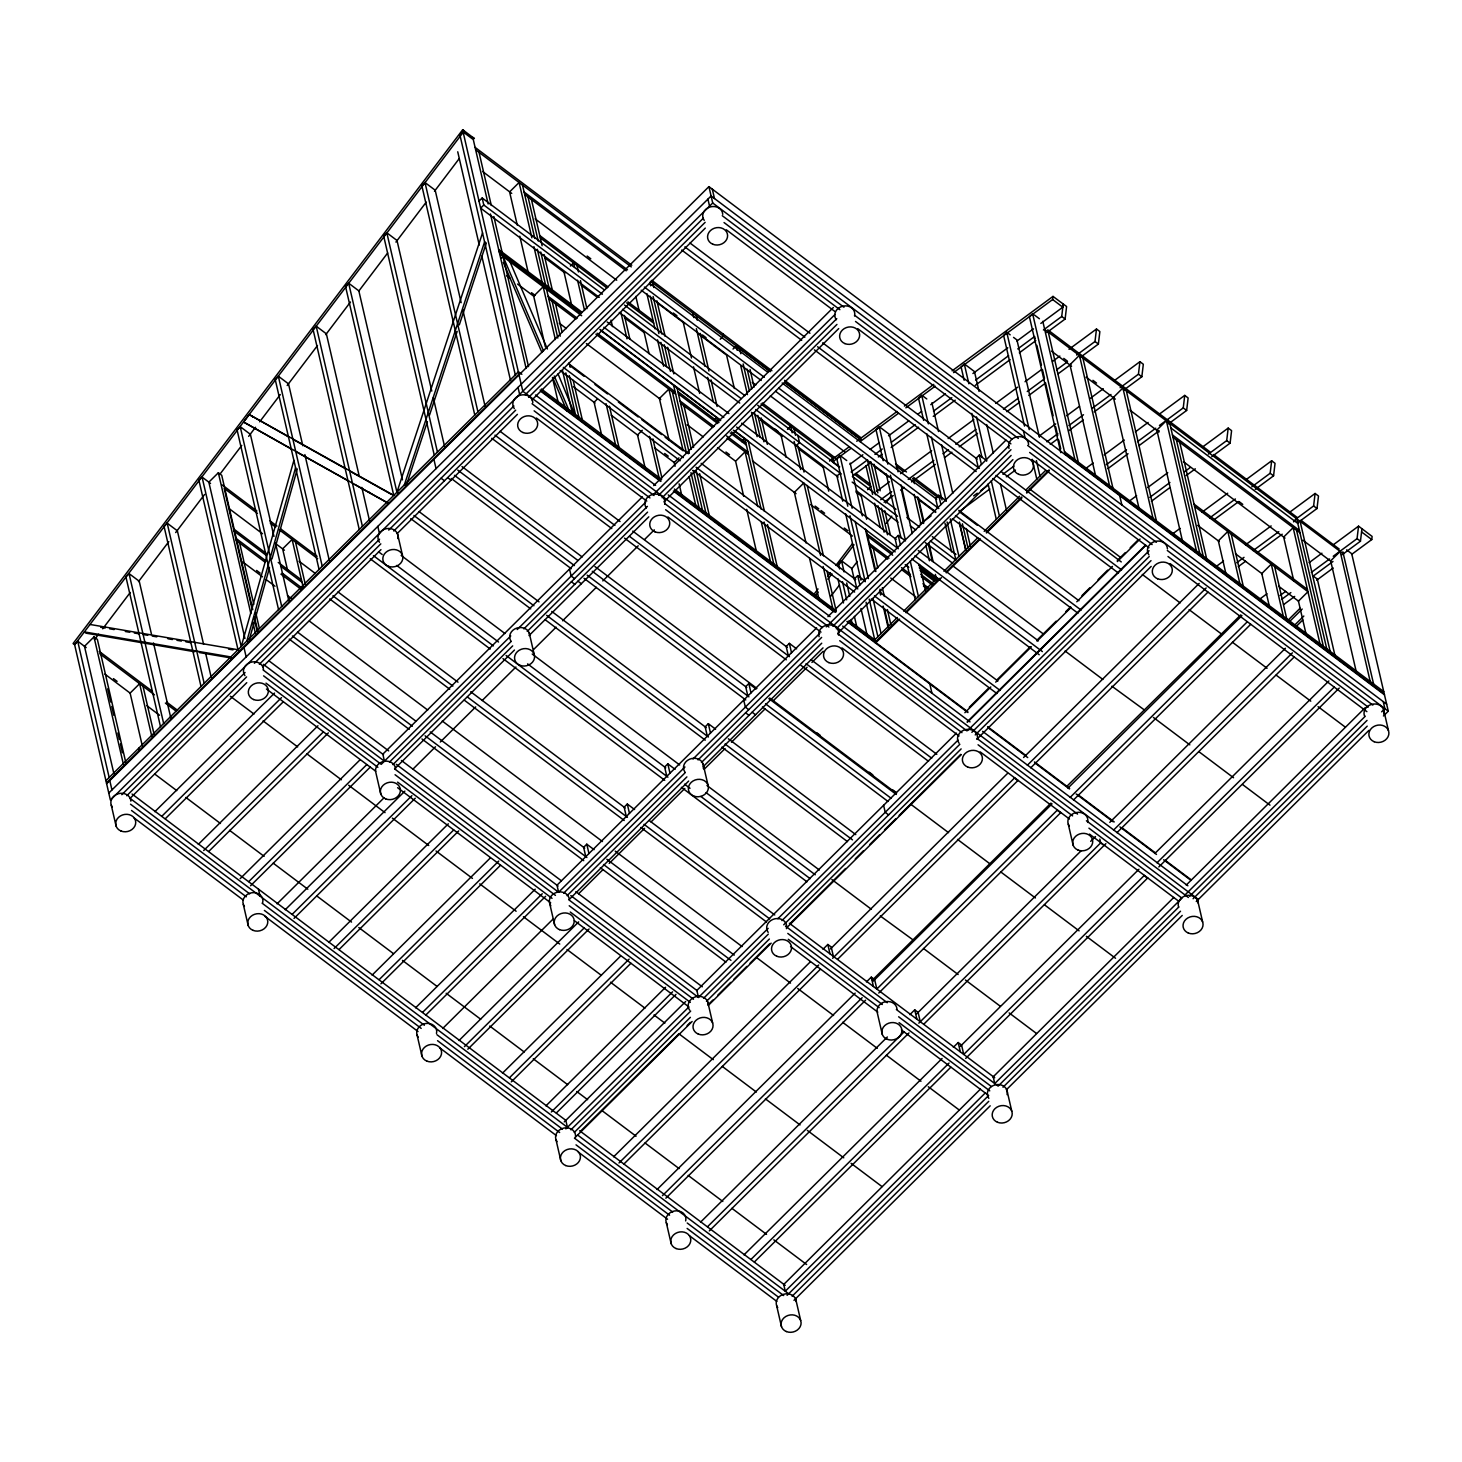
<?xml version="1.0" encoding="UTF-8"?>
<svg xmlns="http://www.w3.org/2000/svg" width="1462" height="1462" viewBox="0 0 1462 1462"><rect width="100%" height="100%" fill="white"/><g stroke="black" fill="none" stroke-linecap="round" stroke-linejoin="round"><path stroke-width="1.5" d="M837.58 465.811L832.499 461.974L832.865 458.849L849.385 446.678M953.571 372.627L1052.64 299.527L1053.005 296.402L1066.602 306.527L1065.122 319.027L1046.81 332.55M1040.816 323.431L1062.819 307.184L1063.203 304.059L1061.723 316.486L1043.411 329.992M1076.672 355.028L1095.001 341.505L1096.482 329.005L1099.863 331.563L1098.382 344.063L1080.071 357.587M1120.13 387.722L1138.441 374.199L1139.921 361.699L1143.321 364.239L1141.84 376.739L1123.529 390.263M1159.439 425.479L1183.251 407.898L1184.732 395.398L1188.131 397.956L1186.651 410.456L1168.339 423.98M1208.398 454.115L1226.709 440.592L1228.19 428.092L1231.589 430.632L1230.109 443.15L1211.797 456.656M1251.856 486.791L1270.167 473.268L1271.648 460.768L1275.047 463.326L1273.566 475.826L1255.237 489.35M1295.295 519.485L1313.607 505.962L1315.106 493.462L1318.486 496.02L1317.006 508.52L1298.695 522.044M1333.253 556.236L1357.065 538.656L1358.545 526.156L1372.124 536.444L1371.758 539.569L1351.564 554.463M1342.153 554.719L1360.464 541.196L1361.944 528.787M295.58 467.676L246.859 641.014L248.558 642.293M249.18 640.1L269.52 567.695M271.987 558.904L297.279 468.955M293.899 460.384L241.212 646.624L202.067 477.069L198.887 480.194L238.032 649.749L239.731 651.029M398.633 493.516L396.933 492.237L482.533 232.951M406.765 483.995L427.361 421.641M429.499 415.19L457.186 331.326M459.306 324.875L486.298 243.149L484.598 241.87L404.371 484.872L406.052 486.152M291.066 448.907L243.624 422.043L249.18 414.532L393.753 495.38L345.507 286.351L348.669 283.208L358.848 290.883L402.489 479.883M462.686 129.734L73.1 643.536L74.635 644.742L464.222 130.94L462.686 129.734L474.401 138.598L472.866 137.391M94.445 639.698L98.575 634.252M102.706 628.806L130.246 592.494M138.506 581.602L168.788 541.653M175.678 532.57L204.589 494.448M219.72 474.474L241.742 445.435M248.631 436.352L255.521 427.269M259.651 421.824L280.302 394.594M287.173 385.511L317.473 345.58M325.734 334.67L350.496 301.994M358.757 291.102L387.668 252.981M395.928 242.089L426.228 202.14M434.488 191.248L459.251 158.572M813.895 594.394L818.026 588.948M827.675 576.247L830.434 572.611M835.953 565.355L852.492 543.572M815.412 595.601L818.172 591.982M827.821 579.263L831.969 573.817M837.47 566.562L854.027 544.778M885.734 503.019L891.253 495.764M831.11 596.003L839.389 585.111M851.798 568.773L857.317 561.518M886.264 523.396L891.783 516.141M488.144 203.967L473.286 139.566L463.089 131.909L459.927 135.052L515.3 374.893M461.151 302.689L435.183 190.206L425.003 182.549L421.842 185.692L474.784 415.062M431.765 391.085L397.006 240.481L386.827 232.805L383.647 235.949L434.269 455.212M359.25 476.247L326.373 333.829L316.194 326.154L313.032 329.297L359.268 529.573M302.817 445.764L288.526 383.866L278.347 376.209L275.185 379.352L319.063 569.431M273.961 536.426L250.386 434.324L240.207 426.648L237.045 429.791L278.548 609.599M479.006 201.116L482.168 197.991L604.427 289.969M482.168 197.991L483.794 205.009L480.632 208.134L599.237 297.371M203.565 644.285L177.377 530.834L167.198 523.177L164.036 526.302L201.007 686.464M252.743 609.636L221.731 475.314L218.35 472.756L208.847 482.168L244.94 638.51M151.445 634.142L139.237 581.236L129.04 573.579L125.878 576.722L160.491 726.632M86.185 647.593L77.705 641.197L74.544 644.34L110.399 800.098L712.707 202.999L708.924 186.624L106.616 783.742M125.805 762.561L97.387 639.442L93.988 636.902L84.485 646.314L113.926 773.818M570.399 266.029L573.561 262.886L574.566 267.217M106.013 780.653L518.462 371.75L521.861 374.309M106.543 782.992L519.01 374.089M108.773 793.098L711.099 195.981L1386.652 704.172M121.803 794.707L245.068 672.52M254.388 663.273L379.59 539.167M388.746 530.085L513.911 405.997M525.242 394.777L703.295 218.24M126.755 795.73L246.603 676.924M259.341 664.296L380.814 543.864M393.771 531.017L515.684 410.164M528.604 397.353L705.141 222.334M130.155 798.289L246.767 682.681M262.74 666.836L380.961 549.639M397.171 533.575L517.42 414.349M532.004 399.894L705.305 228.09M154.862 811.684L274.509 693.079M161.862 816.235L281.508 697.612M165.261 818.775L283.299 701.778M597.245 399.163L594.084 402.288L602.07 436.9M198.302 844.378L317.948 725.755M203.693 850.518L323.358 731.914M720.236 339.221L723.398 336.096M208.719 851.469L328.365 732.864M642.275 430.285L637.523 434.982L645.528 469.594M733.029 349.034L736.19 345.909L770.419 371.64L650.553 281.289M240.152 878.662L359.798 760.057M713.584 420.489L716.745 417.346L717.714 421.549M248.778 881.604L366.798 764.589M678.935 457.862L674.201 462.559L654.391 447.664M642.366 496.842L382.861 754.118L384.415 761.19L263.142 669.98M653.697 485.603L833.377 307.477M250.55 885.753L370.197 767.148M510.75 635.952L381.235 764.334L263.599 675.846M517.219 629.537L645.619 502.252M653.697 494.229L835.003 314.494M389.495 762.067L510.896 641.708M523.853 628.879L647.428 506.382M658.722 495.179L836.776 318.661M392.894 764.626L512.687 645.875M527.234 631.438L647.575 512.139M662.122 497.738L836.94 324.418M394.667 768.793L514.46 650.042M529.025 635.586L648.799 516.835M663.894 501.886L838.713 328.584M741.654 441.615L744.816 438.472L761.117 509.087M277.049 903.845L383.994 797.832M412.96 769.122L435.475 746.79M440.318 742.002L475.698 706.914M482.149 700.536L515.922 667.037M533.63 649.493L556.145 627.161M562.596 620.783L596.368 587.285M602.819 580.907L638.2 545.801M644.651 539.423L654.3 529.865M285.218 909.748L404.864 791.125M292.217 914.298L411.882 795.675M294.008 918.447L415.263 798.234M787.488 429.426L790.65 426.283L792.148 432.77M796.315 445.618L799.495 442.493L797.868 435.475M328.676 942.442L448.322 823.819M334.067 948.582L453.713 829.959M829.575 461.097L832.755 457.953L833.742 462.284M339.074 949.532L458.721 830.909M836.958 476.192L840.12 473.048M1010.169 334.835L1006.77 332.276L1003.608 335.419L1024.533 426.118M372.116 975.117L490.154 858.103M867.606 489.697L870.767 486.554L854.576 474.364M379.133 979.668L498.78 861.045M380.906 983.816L500.552 865.212M854.301 579.555L851.725 568.444L841.545 560.787L838.384 563.912L839.535 568.937M415.573 1007.811L535.22 889.188M594.065 849.66L586.792 844.195L583.63 847.32L585.787 856.677M634.581 809.509L627.308 804.027L624.146 807.17L626.303 816.509M675.097 769.341L667.823 763.858L664.643 767.002L666.818 776.359M715.612 729.173L708.321 723.69L705.159 726.833L707.316 736.19M756.128 689.022L748.836 683.54L745.675 686.665L747.831 696.022M796.644 648.854L789.352 643.371L786.19 646.515L788.347 655.853M865.011 581.072L857.719 575.589L854.557 578.733L856.714 588.09M905.526 540.903L898.235 535.439L895.073 538.564L897.229 547.921M946.024 500.753L938.75 495.271L935.589 498.414L937.745 507.753M986.539 460.585L979.266 455.102L976.104 458.246L978.261 467.602M422.591 1012.362L542.238 893.739M425.972 1014.902L545.618 896.297M557.059 885.15L816.582 627.874M827.912 616.653L1005.966 440.135M558.685 892.167L684.947 767.002M693.043 758.979L819.817 633.284M826.286 626.869L1009.2 445.544M563.692 893.118L685.111 772.758M698.05 759.929L821.626 637.414M832.92 626.211L1010.973 449.693M567.092 895.676L686.884 776.907M701.449 762.488L821.735 643.207M836.319 628.77L1011.137 455.45M688.657 781.073L568.864 899.824L698.47 997.449L768.153 928.37M703.222 766.636L823.015 647.885M838.091 632.936L1012.91 459.616M442.712 1028.462L552.874 919.251M578.623 893.739L602.764 869.817M609.197 863.421L644.596 828.333M651.029 821.955L684.819 788.457M704.117 769.323L725.042 748.581M731.475 742.203L765.266 708.704M773.307 700.737L807.097 667.239M811.922 662.45L823.179 651.284M459.031 1040.505L578.678 921.882M464.423 1046.646L584.069 928.023M874.751 639.863L897.266 617.512M903.717 611.134L937.507 577.636M943.94 571.258L977.749 537.742M984.182 531.364L1019.581 496.258M1026.032 489.88L1045.33 470.727M875.281 642.202L897.814 619.851M905.855 611.884L939.664 578.367M946.078 572.007L979.887 538.491M986.302 532.131L1021.7 497.043M1026.525 492.255L1049.095 469.887M899.605 619.102L875.482 643.042L866.071 602.253M906.038 612.724L941.437 577.636M946.261 572.848L980.052 539.35M986.484 532.972L1021.883 497.884M1026.708 493.096L1049.277 470.746M467.822 1049.204L589.076 928.973M502.489 1073.181L620.509 956.166M509.489 1077.732L629.135 959.109M511.261 1081.88L630.908 963.275M545.929 1105.875L665.575 987.252M551.32 1112.015L672.593 991.803M556.346 1112.966L675.992 994.361M969.288 707.297L988.586 688.163M996.627 680.177L1030.418 646.679M1036.85 640.301L1056.167 621.167M1065.816 611.591L1070.641 606.803M1081.917 595.637L1089.958 587.669M1097.999 579.701L1107.648 570.125M1117.297 560.549L1125.356 552.563M1130.199 547.775L1138.24 539.789M964.865 712.707L990.816 686.976M995.695 682.151L1031.368 646.789M1037.051 641.142L1070.842 607.644M1076.781 601.759L1112.454 566.397M1117.315 561.572L1140.049 539.039M967.04 722.045L1145.422 545.198M564.277 1121.884L685.66 1001.525M696.917 990.359L956.44 733.102M967.771 721.862L1145.824 545.344M565.885 1128.883L688.913 1006.934L574.347 920.64M777.857 918.739L958.049 740.119M967.771 730.488L1149.059 550.754M570.911 1129.834L690.685 1011.101M703.551 998.327L768.299 934.145M781.969 920.585L959.84 744.268M971.883 732.316L1149.223 556.51M574.292 1132.41L690.375 1017.333M706.475 1001.36L769.377 939.006M783.705 924.806L961.137 748.909M975.227 734.929L1151.033 560.64M580.578 1131.222L679.044 1033.616M687.103 1025.611L690.338 1022.413M708.083 1004.796L712.926 1000.008M717.769 995.202L730.689 982.409M733.924 979.193L746.826 966.4M750.061 963.202L769.432 943.995M790.449 923.162L845.584 868.501M855.307 858.852L863.421 850.811M869.908 844.378L879.649 834.729M884.51 829.904L895.859 818.665M899.093 815.449L960.735 754.355M576.065 1136.559L692.147 1021.481M708.266 1005.49L771.15 943.154M787.104 927.347L961.302 754.648M977 739.078L1151.197 566.397M613.62 1156.807L810.112 962.033M822.996 949.258L827.821 944.47L831.22 947.01L833.377 956.367M830.453 948.948L1007.665 773.27M1023.583 757.499L1199.187 583.411M619.011 1162.966L818.702 964.993M624.018 1163.916L820.493 969.142M832.609 958.304L1014.665 777.839M1027.347 765.247L1206.168 587.962M837.616 959.255L1018.045 780.379M1030.747 767.806L1207.959 592.128M1293.541 521.879L1296.721 518.736L1326.728 648.744M657.078 1189.501L855.16 993.118M866.436 981.934L871.279 977.146L874.66 979.704L876.834 989.061M872.357 980.143L1050.959 803.095M1240.836 614.844L1066.858 786.3M873.234 981.13L1052.055 803.844M1067.973 788.073L1241.951 615.593M662.45 1195.66L862.16 997.687M665.85 1198.2L865.559 1000.227M876.999 988.879L1057.428 810.003M1070.129 797.43L1247.342 621.752M878.772 993.045L1060.827 812.561M1073.528 799.988L1250.723 624.292M1287.236 621.003L1300.065 608.283M1289.374 621.752L1302.203 609.033M1294.199 625.59L1303.83 616.05M1296.355 626.339L1302.752 619.979M700.536 1222.177L887.343 1036.978M909.894 1014.628L914.719 1009.84L918.118 1012.398L920.274 1021.737M916.674 1013.824L1081.003 850.921M1090.67 841.326L1095.495 836.538M1109.804 822.357L1285.409 648.269M707.517 1226.746L904.009 1031.971M709.308 1230.894L908.998 1032.921M918.83 1023.162L1100.886 842.697M1113.569 830.105L1292.408 652.838M923.838 1024.131L1105.893 843.647M1116.968 832.664L1294.181 656.986M743.994 1254.871L942.076 1058.488M953.352 1047.322L958.177 1042.534L961.576 1045.074L963.732 1054.431M960.132 1046.5L1138.953 869.232M1154.87 853.442L1328.867 680.963M750.975 1259.44L949.057 1063.057M754.374 1261.98L950.848 1067.205M963.897 1054.266L1144.344 875.391M1157.027 862.799L1334.239 687.122M965.688 1058.415L1147.725 877.931M1158.818 866.948L1339.247 688.072M783.614 1284.586L980.399 1089.153M993.027 1076.982L1173.785 897.449M1186.249 885.077L1365.289 707.59M985.242 1092.973L785.277 1291.22L783.65 1284.203M1184.659 895.292L1365.307 716.197M787.104 1295.314L988.641 1095.513L901.414 1029.906M1178.792 907.007L998.144 1086.102L896.37 1009.548M1189.666 896.243L1367.025 720.4M792.112 1296.264L988.751 1101.325M1002.987 1087.235L1180.528 911.228M1193.102 898.746L1367.208 726.157M1381.645 711.83L1384.879 708.631L1383.253 701.614M793.994 1300.339L990.194 1105.82M1006.368 1089.775L1182.228 915.45M1196.282 901.524L1368.907 730.379M1383.436 715.978L1388.279 711.19L1351.71 553.696L1346.612 549.876M501.539 258.207L503.111 256.636L543.48 350.843M856.714 441.25L897.083 411.462M904.411 406.052L933.761 384.396M952.109 370.855L1053.005 296.402M832.499 461.974L850.847 448.45M860.021 441.67L898.545 413.234M905.873 407.825L935.223 386.169M850.025 464.222L862.854 454.755M870.201 449.327L879.375 442.566M888.549 435.804L908.724 420.91M917.898 414.13L921.572 411.425M930.746 404.663L945.421 393.826M972.924 373.523L1007.793 347.81M1016.967 341.03L1033.47 328.84M851.103 471.988L867.587 459.817M874.916 454.408L882.244 448.998M891.4 442.237L915.212 424.656M933.524 411.133L951.835 397.609M975.647 380.029L1008.616 355.686M1017.771 348.925L1034.255 336.753M852.675 475.899L870.986 462.376M878.315 456.966L881.97 454.262M891.126 447.5L918.611 427.215M933.249 416.396L955.234 400.168M975.373 385.292L1010.169 359.597M1019.325 352.835L1035.809 340.664M876.707 491.269L889.517 481.802M900.519 473.688L931.641 450.716M948.125 438.545L973.765 419.612M995.75 403.384L1017.716 387.156M1025.045 381.746L1041.529 369.575M1052.53 361.461L1059.84 356.052M1068.996 349.29L1096.482 329.005M880.709 499.712L891.71 491.597M908.194 479.426L933.834 460.512M942.99 453.75L948.472 449.693M955.801 444.284L975.958 429.408M1003.425 409.122L1018.064 398.304M1027.238 391.542L1043.722 379.371M1056.533 369.904L1067.516 361.79M884.108 502.27L893.264 495.508M900.592 490.099L904.265 487.394M911.575 481.985L935.388 464.404M944.543 457.643L951.872 452.233M959.2 446.824L977.511 433.3M1006.825 411.663L1019.635 402.196M1028.791 395.453L1045.275 383.282M1058.104 373.815L1070.915 364.349M920.165 523.963L931.148 515.848M1039.208 436.06L1055.692 423.889M1066.675 415.775L1079.486 406.308M1090.488 398.194L1103.298 388.728M1114.282 380.632L1139.921 361.699M973.619 495.892L977.274 493.187M980.947 490.483L988.275 485.073M1002.914 474.255L1013.915 466.14M1046.883 441.798L1057.867 433.684M1068.85 425.57L1083.506 414.751M1092.662 407.989L1110.974 394.484M960.534 510.622L989.829 488.984M1006.313 476.813L1015.469 470.051M1050.264 444.357L1057.593 438.947M1068.576 430.833L1083.232 420.014M1094.216 411.9L1114.373 397.024M1085.846 468.425L1093.174 463.015M1104.157 454.901L1124.296 440.025M1135.298 431.911L1148.109 422.445M1159.092 414.331L1184.732 395.398M1106.332 464.697L1126.489 449.821M1137.473 441.707L1155.784 428.183M1107.904 468.608L1128.043 453.732M1139.026 445.618L1159.183 430.742M1129.304 501.119L1136.614 495.709M1147.615 487.595L1167.754 472.719M1202.55 447.025L1228.19 428.092M1149.79 497.391L1169.929 482.515M1184.585 471.696L1190.086 467.639M1151.362 501.283L1169.673 487.76M1186.157 475.589L1195.313 468.827M1172.743 533.794L1180.072 528.385M1202.056 512.157L1227.696 493.224M1246.008 479.7L1271.648 460.768M1209.732 517.895L1235.372 498.962M1214.959 519.101L1238.753 501.521M1216.201 566.488L1223.53 561.079M1245.496 544.851L1271.136 525.918M1289.466 512.394L1315.106 493.462M1236.688 562.76L1244.016 557.351M1253.172 550.589L1278.811 531.656M1238.259 566.671L1245.587 561.262M1256.571 553.148L1282.211 534.215M1259.659 599.164L1266.987 593.755M1309.111 562.669L1321.922 553.203M1332.905 545.088L1358.545 526.156M1280.145 595.454L1285.646 591.397M1311.286 572.464L1329.598 558.941M1281.717 599.347L1290.873 592.585M1312.839 576.357L1332.997 561.481M1283.691 604.555L1294.692 596.441M1316.714 580.195L1333.216 568.005M90.004 624.457L238.032 649.749M100.677 627.271L105.154 628.039M109.65 628.806L114.127 629.574M125.348 631.493L129.826 632.26M134.321 633.028L138.799 633.777M143.294 634.545L147.772 635.312M152.267 636.08L156.745 636.847M167.966 638.766L172.443 639.534M176.939 640.301L181.416 641.069M185.912 641.836L190.389 642.604M228.529 649.11L233.006 649.877M194.775 651.76L86.057 633.174L84.357 631.913L230.795 656.931L232.495 658.211L199.216 652.527M288.581 436.9L249.18 414.532M294.52 440.208L345.982 468.991M351.922 472.317L391.505 494.448M243.624 422.043L388.618 503.44L354.699 484.489M297.024 452.233L348.724 481.144M1313.753 576.558L1317.28 578.97L1335.08 656.018M1052.64 299.527L1062.819 307.184M1361.561 531.912L1371.758 539.569M1061.723 316.486L1065.122 319.027M1095.001 341.505L1098.382 344.063M1138.441 374.199L1141.84 376.739M1183.251 407.898L1186.651 410.456M1226.709 440.592L1230.109 443.15M1270.167 473.268L1273.566 475.826M1313.607 505.962L1317.006 508.52M1357.065 538.656L1360.464 541.196M1034.31 314.933L1039.391 318.753M1047.761 329.809L1209.878 451.776M1213.533 454.518L1297.324 517.548M1300.961 520.289L1339.21 549.054M1044.654 329.407L1343.56 553.97M1170.824 427.909L1297.799 523.414M1172.451 434.927L1299.407 530.432M1172.981 437.266L1299.956 532.771M1063.769 358.409L1067.406 361.151M1092.918 380.339L1096.555 383.081M1051.562 351.154L1071.591 366.231M1086.175 377.196L1115.305 399.126M1129.888 410.073L1159.037 432.003M1302.934 540.264L1330.256 560.805M1239.136 501.63L1242.755 504.372M1183.434 461.681L1285.007 538.089M1013.55 337.393L1016.949 339.952L1039.427 437.266M1194.034 504.098L1307.412 589.387M1194.564 506.437L1307.96 591.726L1298.457 601.138L1278.665 586.244M1197.67 525.315L1219.271 541.561M1235.463 553.751L1262.455 574.054M965.98 365.171L974.46 371.567L979.047 391.432M1383.765 691.636L1064.482 451.758L1032.611 313.654L1029.431 316.797L1060.809 452.69M1065.195 453.933L1384.295 693.975M708.924 186.624L1384.496 694.815M712.707 202.999L1388.279 711.19M722.265 215.7L843.958 307.239M854.85 315.445L1018.338 438.417M1027.658 445.435L1156.424 542.292M1167.316 550.498L1372.855 705.123M724.037 222.553L839.864 309.688M855.508 321.457L1012.234 439.349M1029.65 452.452L1152.129 544.577M1167.974 556.51L1368.213 707.133M726.285 229.772L834.875 311.461M857.81 328.712L1010.9 443.863M1031.88 459.653L1148.949 547.72M1170.057 563.583L1366.879 711.647M923.399 396.421L926.798 398.962M1142.315 574.456L1180.108 602.874M1189.099 609.654L1221.501 634.015M1232.429 642.238L1267.061 668.28M1276.162 675.133L1310.774 701.175M1318.066 706.658L1345.406 727.217M1001.104 471.532L1121.263 561.92M689.991 243.021L809.966 333.263M822.686 342.839L977.201 459.068M995.987 475.406L1121.592 569.906M684.874 246.895L804.849 337.155M817.569 346.732L979.357 468.425M992.826 478.549L1118.43 573.049M681.712 250.039L801.688 340.28M814.407 349.857L976.196 471.55M880.892 427.927L889.389 434.324L898.033 471.824M958.78 510.329L1078.919 600.718M475.168 147.424L631.785 265.243M651.833 280.32L771.899 370.745M784.637 380.321L861.027 437.778M895.566 463.765L906.477 471.97M913.75 477.453L941.035 497.975M959.218 511.645L977.402 525.333M475.643 149.818L631.31 266.925M785.167 382.66L859.747 438.746M896.115 466.104L903.388 471.586M912.471 478.421L937.946 497.573M784.93 382.569L861.1 439.861M649.475 283.189L767.623 372.061M782.17 383.007L936.685 499.236M955.472 515.574L1081.076 610.074M524.109 192.07L627.49 269.83M524.657 194.409L626.229 270.817M644.358 287.064L764.334 377.306M778.88 388.252L938.842 508.575M952.31 518.718L1077.914 613.199M673.288 313.014L676.943 315.755M702.436 334.944L706.073 337.685M641.197 290.207L761.172 380.449M775.719 391.396L935.68 511.718M482.588 171.493L511.737 193.423M657.443 303.036L684.764 323.577M699.329 334.542L713.895 345.507M713.84 345.562L726.577 355.138L734.363 388.508M873.892 465.939L888.439 476.886M917.533 498.78L935.717 512.449M587.176 256.051L590.794 258.792M535.11 218.825L616.726 280.229M752.199 382.222L755.817 384.963M770.328 395.873L844.707 451.813M841.655 456.729L846.736 460.567M539.752 235.528L608.137 286.972M627.947 301.866L653.13 320.818M762.25 402.982L836.026 458.483M855.837 473.377L870.237 484.214M540.3 237.849L606.876 287.959M626.686 302.835L653.678 323.157M760.989 403.969L832.974 458.118M624.512 305.065L744.944 395.654M757.718 405.266L839.663 466.908M852.383 476.466L895.987 509.269M906.879 517.475L919.598 527.033M932.317 536.609L955.947 554.372M483.794 205.009L602.399 294.227M622.483 309.323L741.088 398.559M755.69 409.543L841.271 473.926M852.182 482.113L897.595 516.287M910.314 525.863L915.76 529.957M930.307 540.885L955.746 560.019M774.348 428.64L777.948 431.345M619.321 312.466L739.754 403.073M752.528 412.668L838.11 477.051M856.275 490.72L898.07 522.153M925.318 542.658L952.584 563.162M545.198 258.098L564.99 272.992M581.2 285.181L597.391 297.371M624.384 317.674L644.175 332.568M760.478 420.142L782.079 436.389M798.289 448.578L823.471 467.529M855.873 491.908L861.264 495.965M1065.085 651.01L1102.878 679.446M1111.888 686.208L1144.088 709.746M1153.39 717.44L1189.83 744.852M1198.931 751.706L1233.544 777.747M1242.663 784.601L1269.985 805.16M918.264 550.498L1038.404 640.886M607.15 321.987L728.935 413.6M741.654 423.176L896.169 539.387M914.956 555.743L1042.388 651.595M603.861 327.232L723.818 417.474M736.556 427.05L898.326 548.743M911.795 558.886L1039.226 654.738M498.579 249.472L582.241 312.393M918.757 565.447L936.978 579.153M581.145 313.398L499.182 251.756L580.962 313.361M919.306 567.786L935.698 580.122M919.598 568.097L935.954 580.414M499.712 254.096L581.675 315.737M599.895 329.443L720.145 419.905M734.673 430.833L747.411 440.427M600.681 330.375L720.656 420.617M733.376 430.193L895.164 551.887M920.128 570.436L934.675 581.383M677.893 391.597L718.993 422.518M731.493 431.93L745.784 442.675M867.149 534.069L892.167 552.874M920.749 574.383L933.268 583.795M678.441 393.936L717.751 423.505M730.251 432.916L746.333 445.015M867.697 536.408L892.697 555.213M905.216 564.624L908.779 567.311M921.298 576.722L932.007 584.782M548.177 296.347L577.198 318.186M597.154 333.19L675.152 391.853M548.725 298.687L575.937 319.155M595.893 334.158L675.682 394.192M680.049 400.953L714.004 426.484M726.504 435.895L747.959 452.032M869.305 543.425L888.969 558.21M901.469 567.603L910.406 574.328M922.906 583.74L928.279 587.779M680.598 403.293L712.762 427.489M727.053 438.235L748.489 454.371M869.853 545.746L887.708 559.197M902.017 569.942L910.936 576.668M923.454 586.079L927.018 588.766M531.455 292.692L535.22 295.415M815.156 506.108L818.793 508.831M820.986 510.476L824.623 513.217M844.268 528.001L847.905 530.724M506.62 275.843L510.256 278.584M517.548 284.048L533.941 296.384M752.418 460.841L796.059 493.663M810.606 504.609L852.437 536.079M559.178 323.102L566.434 328.566M586.39 343.57L660.751 399.51M725.956 452.032L729.52 454.719M687.177 424.802L703.259 436.9M717.55 447.646L735.423 461.097M890.723 578.02L915.742 596.825M879.576 592.037L997.888 681.036M568.444 363.508L688.419 453.75M701.139 463.326L855.654 579.555M569.76 365.518L584.16 376.355M594.961 384.469L607.552 393.954M618.353 402.068L638.163 416.962M641.763 419.667L661.555 434.561M665.155 437.266L683.156 450.808M874.44 595.911L1000.063 690.393M563.345 367.401L683.302 457.643M696.04 467.219L857.81 588.912M871.279 599.036L996.883 693.536M560.165 370.526L680.141 460.786M692.86 470.344L854.649 592.055M664.662 453.458L668.262 456.162M573.415 386.754L594.997 403M611.207 415.171L638.2 435.493M541.397 389.002L661.61 479.426M674.347 489.021L836.301 610.952M849.038 620.528L876.323 641.032M540.118 389.97L661.007 480.907M674.896 491.36L835.771 612.377M847.759 621.496L967.789 711.775M987.654 726.724L1025.593 755.269M1034.456 761.94L1069.636 788.402M1077.786 794.524L1114.227 821.936M1122.377 828.059L1155.108 852.693M1165.232 860.314L1191 879.685M540.611 391.122L660.641 481.418M673.361 490.994L834.144 611.847M846.882 621.441L967.881 712.542M987.837 727.546L1027.731 757.572M1034.657 762.78L1069.435 788.95M1076.16 793.994L1112.966 821.699M1119.892 826.889L1156.497 854.429M1163.606 859.784L1190.963 880.362M535.494 395.014L655.597 485.366M668.244 494.887L830.105 616.635M842.697 626.101L970.037 721.899M982.592 731.347L1187.893 885.789M1198.365 899.459L522.811 391.268L463.089 131.909M532.058 403.731L654.062 495.508M664.954 503.714L828.899 627.034M837.744 633.704L966.93 730.872M977.42 738.767L1077.549 814.096M1086.43 820.767L1188.405 897.485M534.123 410.822L649.95 497.939M665.612 509.726L822.338 627.618M839.736 640.721L961.959 732.645M978.078 744.779L1072.615 815.887M1088.934 828.168L1181.954 898.143L994.745 1083.561L993.118 1076.544M536.39 418.041L646.789 501.082M667.915 516.963L820.986 632.132M841.984 647.922L959.054 735.989M980.143 751.852L1069.453 819.031M1089.482 834.108L1178.792 901.286M1014.464 778.022L1017.863 780.58M1057.245 810.204L1060.626 812.762M1104.084 845.438L1100.685 842.898L1099.826 839.151M1144.143 875.574L1147.542 878.132M811.209 659.801L936.813 754.301M500.077 431.29L620.052 521.532M632.772 531.108L787.287 647.337M806.074 663.675L931.696 758.175M494.978 435.164L614.935 525.425M629.482 536.353L789.443 656.694M801.085 665.448L928.516 761.3M491.799 438.308L611.774 528.55M624.493 538.126L786.282 659.819M816.6 732.608L820.237 735.349M869.177 772.155L872.796 774.878M892.734 789.882L896.352 792.605M461.992 466.561L582.15 556.949M594.888 566.525L756.914 688.419M769.67 697.995L896.553 793.446M910.899 804.338L948.564 832.664M957.537 839.426L989.811 863.713M1000.757 871.937L1035.37 897.96M1044.471 904.814L1079.102 930.855M1086.376 936.338L1115.543 958.268M768.866 698.598L896.297 794.451M457.752 470.088L577.728 560.33M592.274 571.277L746.771 687.505M765.558 703.843L891.18 798.325M454.463 475.333L574.438 565.575M587.157 575.151L748.928 696.844M762.396 706.987L888.019 801.468M451.301 478.476L571.258 568.718M583.996 578.294L745.766 699.987M447.628 477.635L451.027 480.176M441.067 478.22L444.466 480.76M574.548 578.623L571.149 576.065L569.522 569.047M577.947 581.182L581.328 583.74M748.745 709.673L745.346 707.115L743.738 700.097M752.144 712.213L755.525 714.772M888.604 814.882L885.223 812.324L883.596 805.306M571.386 581.766L574.767 584.307M745.583 712.798L748.983 715.357M728.35 738.767L855.782 834.619M419.064 511.609L539.021 601.869M551.759 611.427L706.256 727.656M725.061 744.012L852.492 839.864M413.947 515.501L533.922 605.743M546.642 615.319L708.412 737.012M721.881 747.137L847.503 841.637M410.785 518.626L530.743 608.886M545.289 619.815L705.251 740.156M368.917 492.109L370.599 493.37M251.263 415.701L252.963 416.981M401.155 555.45L504.92 633.503M532.223 654.044L679.684 764.973M706.95 785.478L819.323 870M831.878 879.557L871.334 909.236M880.307 915.98L912.398 939.426M923.527 948.491L958.14 974.533M965.432 980.015L1000.045 1006.057M1009.146 1012.91L1036.485 1033.47M706.055 792.623L815.266 874.788M378.548 551.777L382.185 554.518M396.714 565.447L498.524 642.019M527.599 663.894L665.74 767.824M684.545 784.162L690.009 788.274M700.919 796.498L810.149 878.662M373.431 555.651L493.407 645.912M506.126 655.488L667.915 777.181M681.365 787.305L806.987 881.805M370.27 558.795L490.245 649.037M502.965 658.613L664.735 780.306M222.242 484.945L256.892 511.024M269.666 520.636L276.958 526.119M280.613 528.86L317.09 556.309M224.6 488.655L257.44 513.363M270.196 522.976L275.678 527.088M279.315 529.829L317.638 558.648M202.067 477.069L210.546 483.447M789.352 923.253L994.708 1077.732M649.146 820.456L774.769 914.956M785.514 926.159L887.288 1002.713M229.698 509.05L262.539 533.758M275.295 543.352L284.414 550.224M299.016 561.207L315.426 573.543M338.033 591.946L458.008 682.187M470.727 691.764L625.224 807.993M644.029 824.33L769.633 918.83M787.799 933.414L882.317 1004.504M898.637 1016.784L991.346 1086.504M332.916 595.82L452.891 686.08M467.438 697.008L627.399 817.331M640.868 827.474L766.472 921.955M788.274 939.28L879.155 1007.629M899.093 1022.651L989.756 1090.853M329.754 598.963L449.729 689.205M464.258 700.152L624.219 820.474M790.558 946.517L877.785 1012.124M233.554 528.824L267.509 554.372M278.237 562.431L301.464 579.902M234.103 531.163L266.267 555.359M280.558 566.105L301.994 582.241M235.729 538.18L266.102 561.024M282.184 573.122L301.83 587.907M236.259 540.52L264.841 562.029M280.923 574.127L300.587 588.912M256.599 570.436L260.181 573.141M242.838 562.029L262.502 576.814M266.066 579.5L275.002 586.225M287.521 595.637L291.084 598.323M309.359 621.058L427.69 710.057M442.255 721.022L602.454 841.527M615.21 851.122L742.093 946.572M756.439 957.464L790.522 983.104M797.704 988.495L833.559 1015.487M842.642 1022.303L877.273 1048.345M886.374 1055.198L920.987 1081.24M928.279 1086.723L959.255 1110.024M606.821 859.254L734.253 955.106M297.517 632.096L415.665 720.985M430.212 731.932L584.727 848.143M603.514 864.499L730.945 960.351M292.4 635.988L412.375 726.23M425.095 735.806L586.883 857.5M600.352 867.642L725.956 962.124M289.238 639.132L409.214 729.374M421.933 738.95L583.722 860.643M268.716 660.641L388.691 750.901M401.41 760.478L561.371 880.8M575.845 891.692L702.308 986.813M263.343 664.333L383.574 754.776M396.312 764.352L558.082 886.045M570.783 895.603L697.246 990.743M394.594 768.866L558.612 892.24L556.985 885.223M395.069 774.732L555.45 895.384M569.23 905.746L693.5 999.24M265.974 683.138L377.872 767.312M397.591 782.152L552.033 898.344M570.235 912.014L690.32 1002.365M266.45 689.022L375.771 771.26M397.627 787.707L550.681 902.84M230.32 696.241L253.986 714.041M263.087 720.894L297.663 746.918M306.782 753.752L341.359 779.776M348.65 785.258L385.054 812.653M392.346 818.117L428.75 845.511M436.023 850.994L472.445 878.388M479.719 883.852L516.123 911.246M523.414 916.729L559.745 944.05M567 949.514L601.43 975.41M610.495 982.226L644.925 1008.14M653.989 1014.957L664.863 1023.126M679.209 1034.018L713.292 1059.658M722.265 1066.401L756.347 1092.041M765.412 1098.876L800.043 1124.918M807.335 1130.4L843.757 1157.813M851.048 1163.295L882.025 1186.596M99.27 651.412L152.085 691.142M166.65 702.107L177.578 710.313M99.8 653.752L154.442 694.852M165.37 703.076L176.299 711.281M113.451 678.624L117.088 681.365M104.88 674.11L130.374 693.299M146.767 705.634L159.522 715.229M154.899 774.166L176.756 790.613M185.857 797.448L220.451 823.471M229.552 830.325L264.129 856.348M273.23 863.183L307.824 889.207M316.925 896.06L351.52 922.083M358.793 927.548L393.388 953.571M402.489 960.424L437.083 986.448M446.184 993.283L480.706 1019.252M489.77 1026.068L524.2 1051.982M533.264 1058.799L567.695 1084.694M576.759 1091.511L587.633 1099.698M601.978 1110.59L636.061 1136.212M645.034 1142.973L679.117 1168.595M688.2 1175.43L722.813 1201.472M731.914 1208.325L766.545 1234.367M773.818 1239.849L806.622 1264.52M132.073 794.049L565.812 1120.349L567.439 1127.348L130.081 798.362M579.646 1130.747L785.222 1285.39M577.618 1135.024L788.658 1293.779M130.52 804.21L249.691 893.849M262.082 903.169L424.364 1025.246M436.974 1034.731L562.45 1129.121M574.456 1138.149L672.721 1212.071M687.231 1223L783.687 1295.551M131.525 810.478L246.31 896.827M264.384 910.424L421.202 1028.389M437.54 1040.688L559.635 1132.52M576.028 1144.856L669.559 1215.214M687.122 1228.427L778.46 1297.141M133.828 817.733L243.149 899.971M265.006 916.4L418.041 1031.532M439.898 1047.962L556.455 1135.663M578.312 1152.093L667.567 1219.235M689.424 1235.682L776.852 1301.436M510.037 261.862L547.373 348.979M558.045 373.888L574.694 414.057M554.244 375.972L568.608 409.47M503.33 262.392L541.89 352.415M552.673 377.543L567.018 411.041M1383.619 709.6L1388.461 730.635M1342.865 551.795L1374.116 686.318M1370.186 681.42L1340.161 551.43L1330.676 560.841L1356.608 673.214M1300.102 521.294L1330.128 651.284M1296.556 530.213L1323.329 646.186M1319.93 643.627L1293.157 527.654L1283.673 537.066L1293.779 580.834M1298.311 600.535L1305.895 633.357M1274.681 566.689L1286.67 618.609M1283.271 616.05L1271.282 564.149L1261.797 573.561L1269.29 605.999M1231.223 534.014L1243.212 585.915M1239.813 583.356L1227.842 531.455L1218.339 540.867L1226.326 575.48M1179.779 442.365L1206.552 558.338M1176.38 439.806L1203.153 555.779M1169.746 423.231L1199.754 553.221M1196.373 550.681L1166.347 420.672L1156.862 430.084L1182.795 542.457M1126.288 390.537L1156.314 520.545M1152.915 517.987L1122.907 387.978L1113.404 397.408L1138.843 507.57M1119.691 495.636L1121.866 504.975M1082.849 357.861L1112.856 487.851M1109.457 485.293L1079.449 355.303L1069.946 364.714L1095.385 474.876M1120.513 557.369L1029.741 489.076M1197.78 900.921L1202.641 921.974M1048.217 331.801L1078.225 461.809M1042.79 321.311L1075.374 461.59M1064.647 451.594L1065.378 454.773M1034.621 336.479L1035.169 338.818M1036.85 345.27L1041.437 365.098M1042.443 369.52L1044.489 378.329M1045.494 382.733L1053.133 415.775M1055.674 426.794L1057.702 435.621M1058.726 440.025L1060.754 448.834M1006.77 332.276L1029.23 429.609M1036.394 460.585L1039.957 476.064M1032.209 459.287L1036.796 479.207M1023.51 430.998L1025.136 438.015M1043.301 633.923L952.511 565.63M986.704 424.547L993.319 453.238M1000.465 484.16L1006.569 510.64M968.867 383.775L964.28 363.892L961.119 367.035L964.171 380.284M976.506 416.889L986.704 461.042M991.291 480.907L999.441 516.232M1068.265 824.148L1073.126 845.2M971.81 413.399L982.007 457.551M988.129 484.05L996.28 519.357M979.266 455.102L981.422 464.459M966.309 528.55L970.366 546.167M962.398 523.798L967.99 548.012M931.897 402.799L938.513 431.509M941.583 444.777L952.804 493.37M959.438 522.08L966.053 550.79M959.913 525.169L965.614 549.858M928.333 423.852L921.7 395.142L918.538 398.267L923.637 420.362M931.404 437.101L946.188 501.174M950.263 518.846L958.926 556.382M926.707 433.611L942.003 499.894M947.102 521.971L955.764 559.526M938.75 495.271L940.907 504.628M944.982 523.177L951.616 551.96M918.319 497.482L923.929 521.843M929.046 543.974L933.121 561.682M913.403 479.207L914.408 483.63M917.478 496.916L923.618 523.469M928.206 543.389L932.299 561.097M935.369 574.383L936.393 578.806M914.079 494.357L920.731 523.14M925.848 545.271L929.412 560.768M901.104 485.073L912.306 533.612M919.434 564.496L925.556 590.977M901.524 490.483L908.176 519.266M887.854 464.167L879.192 426.666L876.03 429.791L883.158 460.694M890.413 475.205L905.179 539.186M910.278 561.244L918.428 596.551M886.228 473.926L900.994 537.906M907.098 564.387L915.249 599.694M898.235 535.439L900.391 544.778M929.795 683.887L931.952 693.244M874.02 464.222L880.161 490.793M884.766 510.713L890.376 535.055M870.639 461.663L877.858 492.932M881.367 508.155L887.507 534.763M867.843 461.773L875.482 494.777M878.022 505.797L884.108 532.205M865.979 465.811L872.595 494.43M874.623 503.239L880.215 527.453M1006.916 1090.14L1011.777 1111.175M861.063 495.033L866.655 519.248M873.253 548.305L877.785 568.005M882.335 587.706L884.364 596.459M887.397 609.581L890.925 624.914M866.235 529.792L875.884 571.569M879.941 589.168L880.965 593.901M884.51 608.96L889.042 628.916M850.135 463.107L862.324 515.885M865.358 529.08L875.007 570.874M879.576 590.666L880.599 595.052M883.139 606.054L888.22 628.039M852.127 508.228L839.956 455.45L836.776 458.593L847.777 506.217M855.179 521.422L868.373 578.605M872.942 598.397L881.074 633.576M849.989 515.775L865.212 581.748M869.232 599.128L877.913 636.719M836.739 475.26L842.733 501.21M845.639 513.783L860.954 580.14M857.719 575.589L859.875 584.946M860.972 608.466L867.13 635.148M958.177 1042.534L960.333 1051.872M823.252 467.365L828.735 491.159M841.545 560.787L844.104 571.898M846.681 583.009L849.751 596.368M854.375 616.379L856.951 627.49M842.477 581.712L846.662 599.822M851.213 619.504L852.273 624.073M837.89 578.696L843.501 602.947M794.049 428.841L795.547 435.329M798.033 446.148L804.027 472.098M807.225 485.512L823.471 555.871M827.035 571.258L836.154 610.842M794.14 441.433L800.646 469.54M820.584 555.505L803.844 482.953L794.341 492.365L806.019 542.932M823.124 566.507L832.773 608.283M914.719 1009.84L916.893 1019.197M809.564 558.338L818.702 597.903M781.165 435.694L786.154 457.332M712.323 189.183L714.479 198.54M750.061 369.52L754.118 387.119M761.227 417.949L767.331 444.357M707.919 199.124L709.545 206.142M747.173 369.173L751.742 388.983M757.846 415.391L763.932 441.798M739.589 348.449L740.795 353.713M743.153 363.947L749.366 390.829M754.392 412.649L760.039 437.047M736.19 345.909L737.213 350.332M740.777 365.829L747.429 394.594M751.523 412.302L757.133 436.645M748.215 441.031L764.462 511.371M767.513 524.566L777.144 566.342M722.849 333.756L723.343 336.15M776.34 565.739L776.834 568.133M871.279 977.146L873.435 986.503M764.114 522.025L773.745 563.784M882.28 1034.402L877.419 1013.367A10.088 8.662 -13 0 1 885.351 1001.744A10.088 8.662 -13 0 1 897.028 1009.347M757.736 506.528L745.09 451.813L735.605 461.224L743.683 496.239M761.263 521.843L770.364 561.244M789.352 643.371L791.509 652.728M746.716 509.379L756.311 550.955M696.186 315.701L697.21 320.141M700.28 333.409L708.96 371.037M711.007 379.901L717.129 406.454M692.787 313.16L693.81 317.583M696.369 328.658L705.049 366.286M707.608 377.342L713.237 401.685M827.821 944.47L829.977 953.809M683.302 322.572L691.471 357.989M693.518 366.834L699.64 393.406M748.836 683.54L750.993 692.897M683.997 405.851L693.591 447.427M699.658 473.688L709.253 515.264M652.856 283.116L653.88 287.539M656.931 300.825L665.119 336.242M667.677 347.298L673.799 373.87M676.924 387.393L691.215 449.254M696.223 470.947L705.854 512.723M649.859 282.312L650.663 285.821M653.148 296.512L661.774 333.939M664.278 344.758L670.418 371.366M673.525 384.835L689.333 453.275M693.335 470.581L702.473 510.165M650.261 296.165L658.887 333.592M660.934 342.382L666.508 366.596M672.301 391.633L686.446 452.909M690.978 472.591L699.074 507.606M646.862 293.606L654.994 328.822M657.534 339.842L663.62 366.249M683.046 450.351L668.902 389.093L659.399 398.505L669.011 440.08M689.114 476.612L695.674 505.048M635.842 296.42L638.894 309.633M643.974 331.636L649.055 353.658M674.055 461.955L675.06 466.323M679.099 483.831L681.639 494.777M624.402 315.426L629.903 339.221M652.911 438.929L661.902 477.873M621.003 312.868L626.997 338.818M649.53 436.389L659.015 477.471M708.321 723.69L710.495 733.047M611.006 320.123L612.505 326.611M703.094 763.895L707.955 784.948M576.96 265.444L578.459 271.932M580.451 280.576L586.938 308.701M609.471 406.253L618.956 447.335M577.563 280.192L584.544 310.456M606.072 403.695L615.557 444.795M564.058 272.298L572.062 306.892M795.803 1299.426L800.664 1320.46M667.823 763.858L669.98 773.215M531.437 199.508L542.11 245.744M544.138 254.552L552.27 289.768M555.523 303.785L562.084 332.24M569.157 362.868L570.162 367.254M573.195 380.376L582.296 419.758M528.038 196.968L538.217 240.992M540.757 251.994L548.89 287.21M552.124 301.245L560.202 336.242M569.303 375.643L578.897 417.2M522.501 185.053L534.818 238.434M537.303 249.234L545.49 284.651M546.569 289.33L557.826 338.069M565.849 372.883L575.498 414.66M531.876 237.831L519.101 182.494L509.598 191.906L517.274 225.111M533.922 246.694L542.091 282.111M555.359 339.55L543.17 286.771L533.685 296.183L545.344 346.768M562.468 370.325L572.099 412.101M707.772 1001.963L712.634 1022.998M776.633 1305.639L781.494 1326.692M696.862 990.432L698.47 997.449M519.814 236.186L528.001 271.603M552.453 377.543L558.045 401.721M479.043 152.359L491.305 205.484M493.864 216.559L502.033 251.976M503.111 256.636L528.495 366.578M627.308 804.027L629.464 813.384M490.464 214L526.119 368.424M518.023 387.393L519.631 394.393M457.734 151.792L479.262 245.068M481.839 256.161L510.549 380.522M586.792 844.195L588.948 853.534M462.686 309.304L485.092 406.345M666.307 1222.652L671.168 1243.687M529.281 633.156L534.142 654.19M425.003 182.549L477.946 411.918M433.3 397.719L444.558 446.458M549.749 903.735L554.61 924.77M386.827 232.805L437.449 452.087M433.885 459.287L436.06 468.644M555.98 1139.647L560.841 1160.7M348.669 283.208L396.933 492.237M397.573 534.069L402.434 555.103M377.817 526.375L379.426 533.392M361.827 487.376L369.52 520.746M316.194 326.154L362.43 526.448M304.864 454.591L329.352 560.695M380.796 794.03L375.935 772.978A10.088 8.662 -13 0 1 383.866 761.373A10.088 8.662 -13 0 1 395.544 768.975M278.347 376.209L322.225 566.287M417.127 1035.206L421.988 1056.24M295.507 542L305.229 584.051M303.219 587.505L292.126 539.46L282.623 548.871L287.74 571.002M275.496 543.078L288.818 600.791M240.207 426.648L281.709 606.456M239.658 543.078L253.803 604.354M255.832 613.108L259.359 628.422M254.79 618.444L257.842 631.657M224.216 488.381L251.921 608.356M253.858 616.745L256.983 630.25M218.35 472.756L250.879 613.693M252.908 622.501L255.448 633.503M243.99 647.556L246.146 656.913M205.63 653.185L211.277 677.655M258.463 889.134L260.09 896.151M167.198 523.177L204.168 683.339M243.313 904.448L248.174 925.501M153.492 642.969L170.798 717.933M129.04 573.579L163.653 723.489M143.002 686.245L154.204 734.765M151.829 736.61L139.621 683.686L130.118 693.098L142.344 746.022M138.652 748.288L139.201 750.627M107.695 688.84L110.746 702.071M111.77 706.475L113.817 715.302M117.874 732.937L119.409 739.553M120.432 743.957L122.461 752.784M93.988 636.902L123.429 764.407M77.705 641.197L109.175 777.51M109.778 780.598L111.953 789.955M111.258 805.123L116.119 826.158M1364.43 715.813A10.088 8.662 -13 0 1 1373.677 704.008A10.088 8.662 -13 0 1 1383.783 714.096M1008.999 448.45A10.088 8.662 -13 0 1 1016.931 436.827A10.088 8.662 -13 0 1 1028.608 444.448M418.205 1037.216A10.088 8.662 -13 0 1 425.058 1023.601A10.088 8.662 -13 0 1 436.48 1033.488M777.729 1307.649A10.088 8.662 -13 0 1 783.285 1294.363A10.088 8.662 -13 0 1 796.242 1301.637M244.958 675.645A10.088 8.662 -13 0 1 250.532 662.359A10.088 8.662 -13 0 1 263.489 669.633M514.313 408.629A10.088 8.662 -13 0 1 519.887 395.343A10.088 8.662 -13 0 1 532.826 402.617M557.059 1141.658A10.088 8.662 -13 0 1 563.912 1128.043A10.088 8.662 -13 0 1 575.334 1137.929M819.104 636.701A10.088 8.662 -13 0 1 828.333 624.914A10.088 8.662 -13 0 1 838.457 634.983M112.336 807.115A10.088 8.662 -13 0 1 117.91 793.848A10.088 8.662 -13 0 1 130.867 801.121M689.68 1010.187A10.088 8.662 -13 0 1 695.254 996.901A10.088 8.662 -13 0 1 708.193 1004.175M959.035 743.171A10.088 8.662 -13 0 1 965.87 729.538A10.088 8.662 -13 0 1 977.292 739.425M667.385 1224.663A10.088 8.662 -13 0 1 674.238 1211.029A10.088 8.662 -13 0 1 685.66 1220.916M1178.61 907.153A10.088 8.662 -13 0 1 1186.541 895.53A10.088 8.662 -13 0 1 1198.2 903.15M244.41 906.458A10.088 8.662 -13 0 1 251.245 892.843A10.088 8.662 -13 0 1 262.667 902.73M768.171 932.372A10.088 8.662 -13 0 1 775.024 918.757A10.088 8.662 -13 0 1 786.446 928.644M646.368 507.972A10.088 8.662 -13 0 1 653.222 494.339A10.088 8.662 -13 0 1 664.643 504.244M988.842 1098.364A10.088 8.662 -13 0 1 995.677 1084.749A10.088 8.662 -13 0 1 1007.099 1094.636M1069.362 826.158A10.088 8.662 -13 0 1 1076.196 812.543A10.088 8.662 -13 0 1 1087.637 822.43M836.282 319.703A10.088 8.662 -13 0 1 843.117 306.088A10.088 8.662 -13 0 1 854.539 315.975M550.827 905.746A10.088 8.662 -13 0 1 556.401 892.46A10.088 8.662 -13 0 1 569.358 899.733M1148.931 554.902A10.088 8.662 -13 0 1 1154.505 541.616A10.088 8.662 -13 0 1 1167.462 548.89M379.48 542.292A10.088 8.662 -13 0 1 386.334 528.677A10.088 8.662 -13 0 1 397.755 538.564M704.227 220.36A10.088 8.662 -13 0 1 709.783 207.074A10.088 8.662 -13 0 1 722.74 214.347M685.002 772.137A10.088 8.662 -13 0 1 691.855 758.504A10.088 8.662 -13 0 1 703.277 768.391M511.188 641.379A10.088 8.662 -13 0 1 516.762 628.093A10.088 8.662 -13 0 1 529.719 635.367M1374.17 741.727A10.088 8.662 -13 0 0 1388.9 732.864A10.088 8.662 -13 0 0 1373.567 726.669A10.088 8.662 -13 0 0 1374.17 741.727M1018.74 474.346A10.088 8.662 -13 0 0 1033.47 465.483A10.088 8.662 -13 0 0 1018.137 459.287A10.088 8.662 -13 0 0 1018.74 474.346M426.867 1061.12A10.088 8.662 -13 0 0 441.597 1052.238A10.088 8.662 -13 0 0 426.264 1046.061A10.088 8.662 -13 0 0 426.867 1061.12M786.373 1331.553A10.088 8.662 -13 0 0 801.103 1322.69A10.088 8.662 -13 0 0 785.77 1316.494A10.088 8.662 -13 0 0 786.373 1331.553M253.62 699.549A10.088 8.662 -13 0 0 268.35 690.685A10.088 8.662 -13 0 0 253.017 684.49A10.088 8.662 -13 0 0 253.62 699.549M522.976 432.533A10.088 8.662 -13 0 0 537.687 423.651A10.088 8.662 -13 0 0 522.354 417.474A10.088 8.662 -13 0 0 522.976 432.533M565.721 1165.561A10.088 8.662 -13 0 0 580.432 1156.698A10.088 8.662 -13 0 0 565.1 1150.503A10.088 8.662 -13 0 0 565.721 1165.561M828.844 662.615A10.088 8.662 -13 0 0 843.556 653.752A10.088 8.662 -13 0 0 828.223 647.556A10.088 8.662 -13 0 0 828.844 662.615M120.999 831.019A10.088 8.662 -13 0 0 135.728 822.156A10.088 8.662 -13 0 0 120.396 815.96A10.088 8.662 -13 0 0 120.999 831.019M698.324 1034.091A10.088 8.662 -13 0 0 713.054 1025.227A10.088 8.662 -13 0 0 697.721 1019.032A10.088 8.662 -13 0 0 698.324 1034.091M967.68 767.057A10.088 8.662 -13 0 0 982.409 758.193A10.088 8.662 -13 0 0 967.076 751.998A10.088 8.662 -13 0 0 967.68 767.057M887.16 1039.263A10.088 8.662 -13 0 0 901.89 1030.399A10.088 8.662 -13 0 0 886.557 1024.204A10.088 8.662 -13 0 0 887.16 1039.263M676.047 1248.548A10.088 8.662 -13 0 0 690.777 1239.685A10.088 8.662 -13 0 0 675.444 1233.489A10.088 8.662 -13 0 0 676.047 1248.548M1188.35 933.048A10.088 8.662 -13 0 0 1203.062 924.185A10.088 8.662 -13 0 0 1187.729 917.99A10.088 8.662 -13 0 0 1188.35 933.048M253.054 930.362A10.088 8.662 -13 0 0 267.784 921.499A10.088 8.662 -13 0 0 252.451 915.303A10.088 8.662 -13 0 0 253.054 930.362M385.676 798.892A10.088 8.662 -13 0 0 400.405 790.028A10.088 8.662 -13 0 0 385.073 783.833A10.088 8.662 -13 0 0 385.676 798.892M776.834 956.276A10.088 8.662 -13 0 0 791.545 947.394A10.088 8.662 -13 0 0 776.212 941.217A10.088 8.662 -13 0 0 776.834 956.276M655.031 531.857A10.088 8.662 -13 0 0 669.742 522.994A10.088 8.662 -13 0 0 654.409 516.817A10.088 8.662 -13 0 0 655.031 531.857M997.486 1122.268A10.088 8.662 -13 0 0 1012.216 1113.386A10.088 8.662 -13 0 0 996.883 1107.209A10.088 8.662 -13 0 0 997.486 1122.268M1078.006 850.062A10.088 8.662 -13 0 0 1092.735 841.198A10.088 8.662 -13 0 0 1077.403 835.003A10.088 8.662 -13 0 0 1078.006 850.062M844.926 343.607A10.088 8.662 -13 0 0 859.656 334.725A10.088 8.662 -13 0 0 844.323 328.548A10.088 8.662 -13 0 0 844.926 343.607M559.489 929.631A10.088 8.662 -13 0 0 574.219 920.768A10.088 8.662 -13 0 0 558.886 914.591A10.088 8.662 -13 0 0 559.489 929.631M1157.593 578.788A10.088 8.662 -13 0 0 1172.305 569.924A10.088 8.662 -13 0 0 1156.972 563.747A10.088 8.662 -13 0 0 1157.593 578.788M388.124 566.196A10.088 8.662 -13 0 0 402.854 557.333A10.088 8.662 -13 0 0 387.521 551.137A10.088 8.662 -13 0 0 388.124 566.196M712.871 244.264A10.088 8.662 -13 0 0 727.601 235.4A10.088 8.662 -13 0 0 712.268 229.205A10.088 8.662 -13 0 0 712.871 244.264M693.664 796.022A10.088 8.662 -13 0 0 708.394 787.159A10.088 8.662 -13 0 0 693.061 780.964A10.088 8.662 -13 0 0 693.664 796.022M519.851 665.283A10.088 8.662 -13 0 0 534.58 656.42A10.088 8.662 -13 0 0 519.248 650.225A10.088 8.662 -13 0 0 519.851 665.283"/></g></svg>
